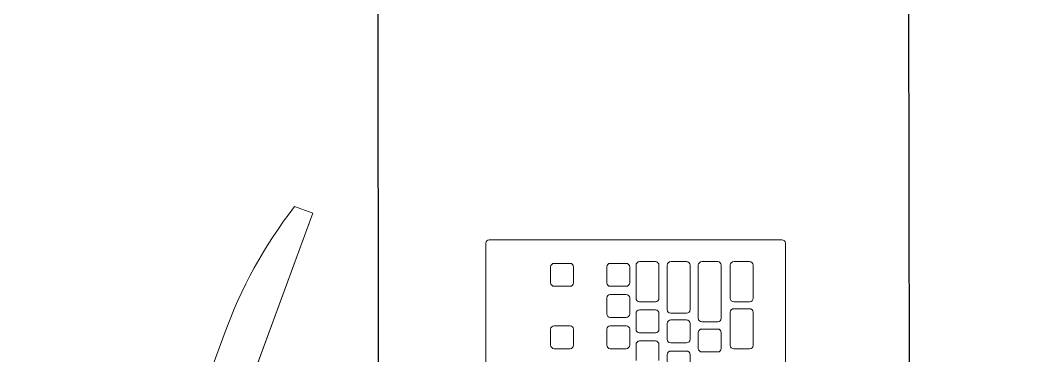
# Model space of a CAD drawing. Header units: metres. Extents: x -39 to 21688, y -24 to 9022.
# Drawn here: x 17.449 to 18.017, y 43.64 to 43.83 of the extents above; entities that cross this region are included whole.
import ezdxf

# ---------------------------------------------------------------- set-up
doc = ezdxf.new("R2010")
doc.units = ezdxf.units.M
doc.header["$MEASUREMENT"] = 0
doc.linetypes.add('CONTINUA', pattern=[0])
for name, color, linetype in [('AR-CALLES', 4, 'Continuous'), ('AR-MOBILIRIO', 1, 'Continuous'), ('AR-PUERTAS', 2, 'Continuous'), ('AR-VENTANAS', 2, 'Continuous')]:
    doc.layers.add(name, color=color, linetype=linetype)

# ---------------------------------------------------------------- blocks, each defined once
blk = doc.blocks.new('AR-MOB. RECEPCION')
at = {"layer": 'AR-MOBILIRIO', "extrusion": (5.250011125823378e-07, -5.228362955654483e-07, 0.9999999999997257)}
blk.add_line((-0.004605785045214361, 2.835921145115435, 8.704685126534588e-07), (-0.0001931717172283243, 0.1339313926721388, -5.445464270767741e-07), dxfattribs=at)
at = {"layer": 'AR-MOBILIRIO', "extrusion": (-1.609047191300295e-07, -3.902600893999295e-07, 0.999999999999911)}
blk.add_line((-0.3013332810689917, 0.8334402890252477, 4.135418251696924e-07), (-0.3030891388750661, 1.908439122403479, 7.260939981799561e-07), dxfattribs=at)
at = {"layer": 'AR-MOBILIRIO', "linetype": 'CONTINUA', "lineweight": 5}
for p, q in [((-0.3493693656289452, 1.263755225917748, 9.639989726814593e-07), (-0.3391518230635029, 1.260002250688785, 9.639989726814593e-07)), ((-0.3391518230635029, 1.260002250688785, 9.639989726814593e-07), (-0.4697795865820353, 0.9043658149532803, 9.639989726814593e-07)), ((-0.07378322989029584, 1.244967333586146, 9.639989726814593e-07), (-0.2392833864771546, 1.244967641825724, 9.639989726814593e-07)), ((-0.2412781527580137, 0.8216105136928036, 9.639989726814593e-07), (-0.2412773679809561, 1.242973667748856, 9.639989726814593e-07)), ((-0.07179004059048566, 0.8216101980258372, 9.639989726814593e-07), (-0.0717892558134281, 1.242973352082345, 9.639989726814593e-07)), ((-0.1453359314634781, 1.232605147525874, 9.639989726814593e-07), (-0.1543088315190744, 1.232605164237839, 9.639989726814593e-07)), ((-0.1277201973423416, 1.232605114717217, 9.639989726814593e-07), (-0.1366930973979379, 1.232605131428727, 9.639989726814593e-07)), ((-0.1101044710092083, 1.232605081908559, 9.639989726814593e-07), (-0.1190773710648045, 1.232605098620525, 9.639989726814593e-07)), ((-0.09204901724001502, 1.232605048280902, 9.639989726814593e-07), (-0.1010219172956113, 1.232605064992413, 9.639989726814593e-07)), ((-0.204591155204298, 1.229632119764346, 9.639989726814593e-07), (-0.2045911719158084, 1.22065921970875, 9.639989726814593e-07)), ((-0.1936242736444456, 1.231626077129249, 9.639989726814593e-07), (-0.2025971737000418, 1.231626093840759, 9.639989726814593e-07)), ((-0.191630316279543, 1.220659195569397, 9.639989726814593e-07), (-0.1916302995680326, 1.229632095624993, 9.639989726814593e-07)), ((-0.1728485985252064, 1.229632060644917, 9.639989726814593e-07), (-0.1728486152367168, 1.220659160589321, 9.639989726814593e-07)), ((-0.1708546170209502, 1.23162603472133, 9.639989726814593e-07), (-0.1618817169653539, 1.23162601800982, 9.639989726814593e-07)), ((-0.1598877596004513, 1.220659136449967, 9.639989726814593e-07), (-0.1598877428889409, 1.229632036505564, 9.639989726814593e-07)), ((-0.1563028130228759, 1.230611190160971, 9.639989726814593e-07), (-0.1563028478874458, 1.211891730383513, 9.639989726814593e-07)), ((-0.1433419922511803, 1.211891706244614, 9.639989726814593e-07), (-0.1433419573866104, 1.230611166022072, 9.639989726814593e-07)), ((-0.1386870789017394, 1.230611157352314, 9.639989726814593e-07), (-0.1386871257284383, 1.20546891403842, 9.639989726814593e-07)), ((-0.1257262700921729, 1.205468889899066, 9.639989726814593e-07), (-0.1257262232654739, 1.23061113321296, 9.639989726814593e-07)), ((-0.1210714085138989, 1.200572543611315, 9.639989726814593e-07), (-0.1210713525676965, 1.230611124543657, 9.639989726814593e-07)), ((-0.1081105528785429, 1.200572519471962, 9.639989726814593e-07), (-0.1081104969323405, 1.230611100404303, 9.639989726814593e-07)), ((-0.1030158987994128, 1.230611090916, 9.639989726814593e-07), (-0.1030159336639827, 1.211891631138542, 9.639989726814593e-07)), ((-0.09005507802771717, 1.211891606999188, 9.639989726814593e-07), (-0.09005504316314727, 1.230611066776646, 9.639989726814593e-07)), ((-0.2025971978393954, 1.218665238204494, 9.639989726814593e-07), (-0.1936242977837992, 1.218665221492984, 9.639989726814593e-07)), ((-0.1708546411603038, 1.218665179085065, 9.639989726814593e-07), (-0.1618817411047075, 1.218665162373554, 9.639989726814593e-07)), ((-0.1728486312347286, 1.212069553183255, 9.639989726814593e-07), (-0.1728486479466937, 1.203096653127659, 9.639989726814593e-07)), ((-0.1618817496748761, 1.214063510548158, 9.639989726814593e-07), (-0.1708546497304724, 1.214063527259668, 9.639989726814593e-07)), ((-0.1598877923104283, 1.203096628988305, 9.639989726814593e-07), (-0.1598877755984631, 1.212069529043902, 9.639989726814593e-07)), ((-0.1543088738110328, 1.209897748879712, 9.639989726814593e-07), (-0.1453359737554365, 1.209897732167747, 9.639989726814593e-07)), ((-0.1010219595875697, 1.209897649634286, 9.639989726814593e-07), (-0.0920490595319734, 1.209897632922775, 9.639989726814593e-07)), ((-0.1453359823028677, 1.205308320905033, 9.639989726814593e-07), (-0.154308882358464, 1.205308337616998, 9.639989726814593e-07)), ((-0.1030159483605075, 1.204000931347082, 9.639989726814593e-07), (-0.1030159832246227, 1.185281471568715, 9.639989726814593e-07)), ((-0.09204906680065505, 1.205994888711075, 9.639989726814593e-07), (-0.1010219668562513, 1.205994905422585, 9.639989726814593e-07)), ((-0.09005512758835721, 1.185281447429361, 9.639989726814593e-07), (-0.09005509272424206, 1.204000907207728, 9.639989726814593e-07)), ((-0.170854673869826, 1.201102671623403, 9.639989726814593e-07), (-0.1618817738142297, 1.201102654911892, 9.639989726814593e-07)), ((-0.1563028638627202, 1.20331436354013, 9.639989726814593e-07), (-0.1563028805742306, 1.194341463483624, 9.639989726814593e-07)), ((-0.1433420249379651, 1.194341439344726, 9.639989726814593e-07), (-0.1433420082264547, 1.203314339401231, 9.639989726814593e-07)), ((-0.1277202587732518, 1.19962144694523, 9.639989726814593e-07), (-0.136693158828848, 1.19962146365674, 9.639989726814593e-07)), ((-0.1366931516520253, 1.203474932534164, 9.639989726814593e-07), (-0.1277202515964291, 1.203474915822653, 9.639989726814593e-07)), ((-0.1190774344383954, 1.198578562108423, 9.639989726814593e-07), (-0.1101045343827991, 1.198578545396458, 9.639989726814593e-07)), ((-0.2045912208720893, 1.194373720983776, 9.639989726814593e-07), (-0.2045912375835996, 1.185400820927271, 9.639989726814593e-07)), ((-0.1936243393122368, 1.196367678347769, 9.639989726814593e-07), (-0.202597239367833, 1.19636769505928, 9.639989726814593e-07)), ((-0.1916303819473342, 1.185400796787917, 9.639989726814593e-07), (-0.1916303652358238, 1.194373696844423, 9.639989726814593e-07)), ((-0.1728486641929976, 1.194373661864347, 9.639989726814593e-07), (-0.172848680904508, 1.185400761807841, 9.639989726814593e-07)), ((-0.1618817826331451, 1.19636761922834, 9.639989726814593e-07), (-0.1708546826887414, 1.196367635939851, 9.639989726814593e-07)), ((-0.1598878252682425, 1.185400737668488, 9.639989726814593e-07), (-0.1598878085567321, 1.194373637724993, 9.639989726814593e-07)), ((-0.1543089064978176, 1.192347481980732, 9.639989726814593e-07), (-0.1453360064422213, 1.192347465268767, 9.639989726814593e-07)), ((-0.1386871403331043, 1.197627489580327, 9.639989726814593e-07), (-0.1386871570450694, 1.188654589524731, 9.639989726814593e-07)), ((-0.1257263014088039, 1.188654565385377, 9.639989726814593e-07), (-0.1257262846968388, 1.197627465440974, 9.639989726814593e-07)), ((-0.1210714235314754, 1.192509305187059, 9.639989726814593e-07), (-0.1210714402434405, 1.183536405131463, 9.639989726814593e-07)), ((-0.1101045419725324, 1.194503262551962, 9.639989726814593e-07), (-0.1190774420281286, 1.194503279263927, 9.639989726814593e-07)), ((-0.1081105846080845, 1.183536380992109, 9.639989726814593e-07), (-0.1081105678961194, 1.192509281047705, 9.639989726814593e-07)), ((-0.4670188482143658, 0.9794717687220782, 9.639989726814593e-07), (-0.3891829409224101, 1.191381426331873, 9.639989726814593e-07)), ((-0.1453360150128447, 1.187745813443371, 9.639989726814593e-07), (-0.1543089150684409, 1.187745830155336, 9.639989726814593e-07)), ((-0.1366931829682017, 1.186660608020475, 9.639989726814593e-07), (-0.1277202829126054, 1.186660591308964, 9.639989726814593e-07)), ((-0.2025972635071867, 1.183406839423924, 9.639989726814593e-07), (-0.1936243634515904, 1.183406822712413, 9.639989726814593e-07)), ((-0.170854706828095, 1.183406780304495, 9.639989726814593e-07), (-0.1618818067724987, 1.183406763592984, 9.639989726814593e-07)), ((-0.1563028965722424, 1.185751856078468, 9.639989726814593e-07), (-0.1563029132842075, 1.176778956023327, 9.639989726814593e-07)), ((-0.1433420576479421, 1.176778931883973, 9.639989726814593e-07), (-0.1433420409359769, 1.185751831939569, 9.639989726814593e-07)), ((-0.1277202914832287, 1.182058939483568, 9.639989726814593e-07), (-0.136693191538825, 1.182058956195078, 9.639989726814593e-07)), ((-0.1190774661674823, 1.181542423627661, 9.639989726814593e-07), (-0.110104566111886, 1.181542406915696, 9.639989726814593e-07)), ((-0.1010220091482097, 1.183287490064458, 9.639989726814593e-07), (-0.09204910909261343, 1.183287473352948, 9.639989726814593e-07)), ((-0.1386871730426265, 1.180064982118665, 9.639989726814593e-07), (-0.1386871897545916, 1.171092082063524, 9.639989726814593e-07)), ((-0.1257263341183261, 1.17109205792417, 9.639989726814593e-07), (-0.125726317406361, 1.180064957979312, 9.639989726814593e-07))]:
    blk.add_line(p, q, dxfattribs=at)
at = {"layer": 'AR-MOBILIRIO', "linetype": 'CONTINUA', "lineweight": 5, "elevation": 9.639989726814593e-07}
blk.add_lwpolyline([(-0.3391518230635029, 1.260002250688785), (-0.4697795865820353, 0.9043658149532803), (-0.4697795865820353, 0.9043658149532803), (-0.3391518230635029, 1.260002250688785)], close=True, dxfattribs=at)
at = {"layer": 'AR-MOBILIRIO', "linetype": 'CONTINUA', "lineweight": 5}
for centre, radius, start, end in [((-0.1463398071307438, 1.104928737576529, 9.639989726814593e-07), 0.2577728748782143, 141.9645468371448, 160.4041588660663), ((-0.2392833901906215, 1.242973664035389, 9.639989726814593e-07), 0.0019939777902013, 89.99989328824726, 179.9998932882473), ((-0.07378323360376271, 1.242973355795812, 9.639989726814593e-07), 0.0019939777902013, 359.9998932882473, 89.99989328824726), ((-0.1543088352325412, 1.230611186447504, 9.639989726814593e-07), 0.0019939777902013, 89.99989328824726, 179.9998932882473), ((-0.1543088352325412, 1.230611186447504, 9.639989726814593e-07), 0.0019939777902009, 89.99989328824726, 179.9998932882473), ((-0.145335935176945, 1.230611169735539, 9.639989726814593e-07), 0.0019939777902013, 359.9998932882473, 89.99989328824726), ((-0.1366931011114048, 1.230611153638392, 9.639989726814593e-07), 0.0019939777902009, 89.99989328824726, 179.9998932882473), ((-0.1366931011114048, 1.230611153638392, 9.639989726814593e-07), 0.0019939777902013, 89.99989328824726, 179.9998932882473), ((-0.1277202010558085, 1.230611136926882, 9.639989726814593e-07), 0.0019939777902013, 359.9998932882473, 89.99989328824726), ((-0.1190773747782714, 1.23061112083019, 9.639989726814593e-07), 0.0019939777902009, 89.99989328824726, 179.9998932882473), ((-0.1190773747782714, 1.23061112083019, 9.639989726814593e-07), 0.0019939777902013, 89.99989328824726, 179.9998932882473), ((-0.1101044747226751, 1.230611104118225, 9.639989726814593e-07), 0.0019939777902013, 359.9998932882473, 89.99989328824726), ((-0.1010219210090781, 1.230611087202078, 9.639989726814593e-07), 0.0019939777902009, 89.99989328824726, 179.9998932882473), ((-0.1010219210090781, 1.230611087202078, 9.639989726814593e-07), 0.0019939777902013, 89.99989328824726, 179.9998932882473), ((-0.09204902095348189, 1.230611070490568, 9.639989726814593e-07), 0.0019939777902013, 359.9998932882473, 89.99989328824726), ((-0.2025971774139634, 1.229632116050425, 9.639989726814593e-07), 0.0019939777902009, 89.99989328824726, 179.9998932882473), ((-0.2025971774139634, 1.229632116050425, 9.639989726814593e-07), 0.0019939777902013, 89.99989328824726, 179.9998932882473), ((-0.1936242773583672, 1.229632099338914, 9.639989726814593e-07), 0.0019939777902013, 359.9998932882473, 89.99989328824726), ((-0.1708546207348718, 1.229632056930996, 9.639989726814593e-07), 0.0019939777902009, 89.99989328824726, 179.9998932882473), ((-0.1708546207348718, 1.229632056930996, 9.639989726814593e-07), 0.0019939777902013, 89.99989328824726, 179.9998932882473), ((-0.1618817206792755, 1.229632040219485, 9.639989726814593e-07), 0.0019939777902013, 359.9998932882473, 89.99989328824726), ((-0.2025971941254738, 1.220659215994829, 9.639989726814593e-07), 0.0019939777902013, 179.9998932882473, 269.9998932882473), ((-0.1936242940698776, 1.220659199283318, 9.639989726814593e-07), 0.0019939777902012, 269.9998932882473, 359.9998932882473), ((-0.1708546374463822, 1.220659156875399, 9.639989726814593e-07), 0.0019939777902013, 179.9998932882473, 269.9998932882473), ((-0.1618817373907859, 1.220659140163889, 9.639989726814593e-07), 0.0019939777902012, 269.9998932882473, 359.9998932882473), ((-0.170854653444394, 1.212069549469334, 9.639989726814593e-07), 0.0019939777902013, 89.99989328824726, 179.9998932882473), ((-0.170854653444394, 1.212069549469334, 9.639989726814593e-07), 0.0019939777902009, 89.99989328824726, 179.9998932882473), ((-0.1618817533887977, 1.212069532757823, 9.639989726814593e-07), 0.0019939777902013, 359.9998932882473, 89.99989328824726), ((-0.1543088700971111, 1.211891726670046, 9.639989726814593e-07), 0.0019939777902013, 179.9998932882473, 269.9998932882473), ((-0.1453359700415149, 1.211891709958081, 9.639989726814593e-07), 0.0019939777902012, 269.9998932882473, 359.9998932882473), ((-0.101021955873648, 1.21189162742462, 9.639989726814593e-07), 0.0019939777902013, 179.9998932882473, 269.9998932882473), ((-0.09204905581805178, 1.21189161071311, 9.639989726814593e-07), 0.0019939777902012, 269.9998932882473, 359.9998932882473), ((-0.1543088860723856, 1.203314359826663, 9.639989726814593e-07), 0.0019939777902013, 89.99989328824726, 179.9998932882473), ((-0.1543088860723856, 1.203314359826663, 9.639989726814593e-07), 0.0019939777902009, 89.99989328824726, 179.9998932882473), ((-0.1453359860167893, 1.203314343114698, 9.639989726814593e-07), 0.0019939777902013, 359.9998932882473, 89.99989328824726), ((-0.1366931479381037, 1.205468910324498, 9.639989726814593e-07), 0.0019939777902013, 179.9998932882473, 269.9998932882473), ((-0.1277202478825075, 1.205468893612988, 9.639989726814593e-07), 0.0019939777902012, 269.9998932882473, 359.9998932882473), ((-0.1010219705701729, 1.20400092763316, 9.639989726814593e-07), 0.0019939777902013, 89.99989328824726, 179.9998932882473), ((-0.1010219705701729, 1.20400092763316, 9.639989726814593e-07), 0.0019939777902009, 89.99989328824726, 179.9998932882473), ((-0.09204907051457667, 1.20400091092165, 9.639989726814593e-07), 0.0019939777902013, 359.9998932882473, 89.99989328824726), ((-0.1708546701563591, 1.203096649413737, 9.639989726814593e-07), 0.0019939777902013, 179.9998932882473, 269.9998932882473), ((-0.1618817701007629, 1.203096632702227, 9.639989726814593e-07), 0.0019939777902012, 269.9998932882473, 359.9998932882473), ((-0.1366931625427696, 1.197627485866406, 9.639989726814593e-07), 0.0019939777902009, 89.99989328824726, 179.9998932882473), ((-0.1366931625427696, 1.197627485866406, 9.639989726814593e-07), 0.0019939777902013, 89.99989328824726, 179.9998932882473), ((-0.1277202624871734, 1.197627469154895, 9.639989726814593e-07), 0.0019939777902013, 359.9998932882473, 89.99989328824726), ((-0.1190774307244737, 1.200572539897848, 9.639989726814593e-07), 0.0019939777902013, 179.9998932882473, 269.9998932882473), ((-0.1101045306688775, 1.200572523185883, 9.639989726814593e-07), 0.0019939777902012, 269.9998932882473, 359.9998932882473), ((-0.2025972430817546, 1.194373717269855, 9.639989726814593e-07), 0.0019939777902013, 89.99989328824726, 179.9998932882473), ((-0.2025972430817546, 1.194373717269855, 9.639989726814593e-07), 0.0019939777902009, 89.99989328824726, 179.9998932882473), ((-0.1936243430261584, 1.194373700558344, 9.639989726814593e-07), 0.0019939777902013, 359.9998932882473, 89.99989328824726), ((-0.170854686402663, 1.194373658150425, 9.639989726814593e-07), 0.0019939777902013, 89.99989328824726, 179.9998932882473), ((-0.170854686402663, 1.194373658150425, 9.639989726814593e-07), 0.0019939777902009, 89.99989328824726, 179.9998932882473), ((-0.1618817863470667, 1.194373641438915, 9.639989726814593e-07), 0.0019939777902013, 359.9998932882473, 89.99989328824726), ((-0.154308902783896, 1.194341459770158, 9.639989726814593e-07), 0.0019939777902013, 179.9998932882473, 269.9998932882473), ((-0.1453360027282997, 1.194341443058192, 9.639989726814593e-07), 0.0019939777902012, 269.9998932882473, 359.9998932882473), ((-0.1190774457420503, 1.192509301473592, 9.639989726814593e-07), 0.0019939777902009, 89.99989328824726, 179.9998932882473), ((-0.1190774457420503, 1.192509301473592, 9.639989726814593e-07), 0.0019939777902013, 89.99989328824726, 179.9998932882473), ((-0.110104545686454, 1.192509284761627, 9.639989726814593e-07), 0.0019939777902013, 359.9998932882473, 89.99989328824726), ((-0.1543089187819078, 1.185751852365001, 9.639989726814593e-07), 0.0019939777902009, 89.99989328824726, 179.9998932882473), ((-0.1543089187819078, 1.185751852365001, 9.639989726814593e-07), 0.0019939777902013, 89.99989328824726, 179.9998932882473), ((-0.1453360187263115, 1.185751835653036, 9.639989726814593e-07), 0.0019939777902013, 359.9998932882473, 89.99989328824726), ((-0.1366931792547348, 1.188654585810809, 9.639989726814593e-07), 0.0019939777902013, 179.9998932882473, 269.9998932882473), ((-0.1277202791991385, 1.188654569099299, 9.639989726814593e-07), 0.0019939777902012, 269.9998932882473, 359.9998932882473), ((-0.202597259793265, 1.185400817213349, 9.639989726814593e-07), 0.0019939777902013, 179.9998932882473, 269.9998932882473), ((-0.1936243597376688, 1.185400800501839, 9.639989726814593e-07), 0.0019939777902012, 269.9998932882473, 359.9998932882473), ((-0.1708547031141734, 1.18540075809392, 9.639989726814593e-07), 0.0019939777902013, 179.9998932882473, 269.9998932882473), ((-0.1618818030585771, 1.185400741382409, 9.639989726814593e-07), 0.0019939777902012, 269.9998932882473, 359.9998932882473), ((-0.1366931952522918, 1.180064978404744, 9.639989726814593e-07), 0.0019939777902013, 89.99989328824726, 179.9998932882473), ((-0.1366931952522918, 1.180064978404744, 9.639989726814593e-07), 0.0019939777902009, 89.99989328824726, 179.9998932882473), ((-0.1277202951966956, 1.180064961693233, 9.639989726814593e-07), 0.0019939777902013, 359.9998932882473, 89.99989328824726), ((-0.1190774624540154, 1.183536401417996, 9.639989726814593e-07), 0.0019939777902013, 179.9998932882473, 269.9998932882473), ((-0.1101045623984191, 1.183536384706031, 9.639989726814593e-07), 0.0019939777902012, 269.9998932882473, 359.9998932882473), ((-0.1010220054342881, 1.185281467854793, 9.639989726814593e-07), 0.0019939777902013, 179.9998932882473, 269.9998932882473), ((-0.09204910537869182, 1.185281451143283, 9.639989726814593e-07), 0.0019939777902012, 269.9998932882473, 359.9998932882473)]:
    blk.add_arc(centre, radius, start, end, dxfattribs=at)

msp = doc.modelspace()

# ---------------------------------------------------------------- linework, layer by layer
at = {"layer": 'AR-PUERTAS'}
msp.add_circle((22.62406029715589, 27.62248899859571), 40.0806634617113, dxfattribs=at)
at = {"layer": 'AR-VENTANAS'}
msp.add_arc((18.3198314961903, 42.92263927880468), 1.420281758160738, 71.74675120862324, 282.1318381856637, dxfattribs=at)

# ---------------------------------------------------------------- block references
at = {"layer": 'AR-CALLES', "rotation": 359.9998818690886}
msp.add_blockref('AR-MOB. RECEPCION', (17.95398356874261, 42.46106229788347, -6.730394324962915e-07), dxfattribs=at)

doc.saveas('drawing.dxf')
